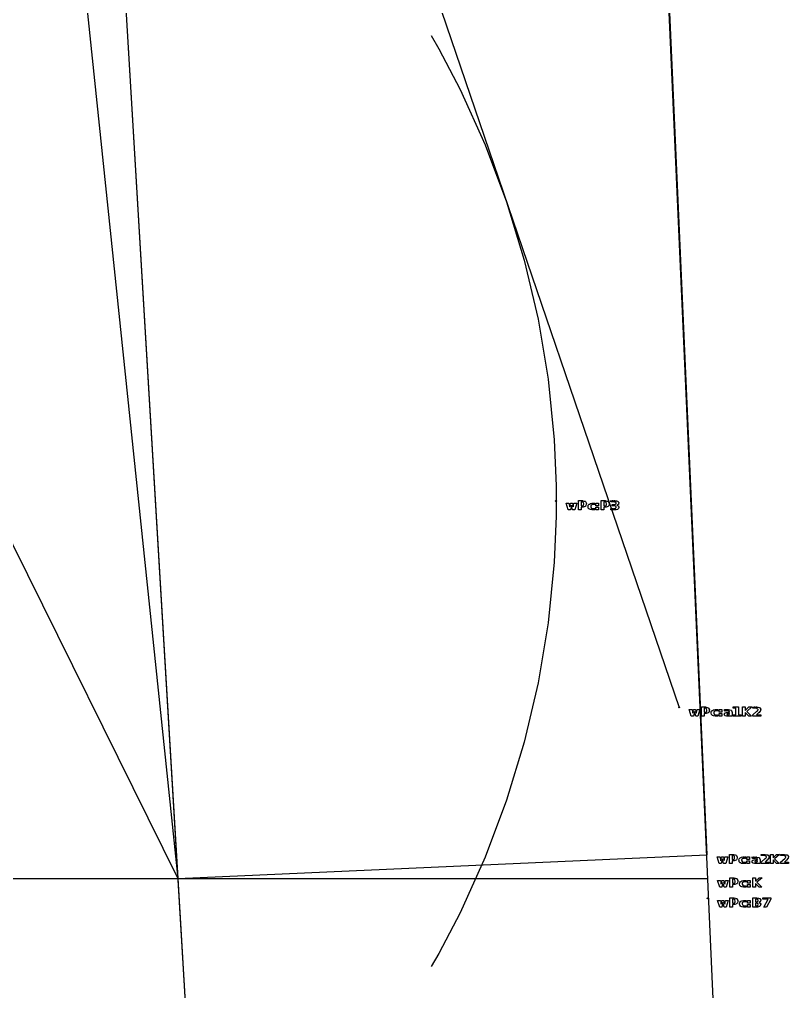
# Model space of a CAD drawing. Extents: x 0 to 25.1, y 0 to 22.3.
# Drawn here: x 17.65 to 24.51, y 7.96 to 16.63 of the extents above; entities that cross this region are included whole.
import ezdxf

# ---------------------------------------------------------------- set-up
doc = ezdxf.new("R2010")
doc.units = 0
doc.layers.get('0').update_dxf_attribs({"linetype": 'CONTINUOUS'})

msp = doc.modelspace()

# ---------------------------------------------------------------- linework, layer by layer
at = {"color": 0}
for p, q in [((18.2718, 22.1946), (19.0593, 8.9662)), ((18.2718, 22.1946), (19.5865, 0.1079)), ((23.1932, 22.1946), (24.1782, 0.1079)), ((17.7743, 21.2744), (19.0593, 8.9662)), ((13.5736, 20.059), (19.0593, 8.9662)), ((20.3453, 19.83), (23.5307, 10.4915)), ((23.3412, 19.0338), (23.779, 9.1767)), ((21.32, 16.4858), (21.3882, 16.3678)), ((21.3882, 16.3678), (21.5771, 16.0047)), ((21.5771, 16.0047), (21.8014, 15.5092)), ((21.8014, 15.5092), (21.9925, 15.0012)), ((21.9925, 15.0012), (22.1499, 14.4824)), ((22.1499, 14.4824), (22.2729, 13.9544)), ((22.2729, 13.9544), (22.3615, 13.4189)), ((22.3615, 13.4189), (22.415, 12.8777)), ((22.415, 12.8777), (22.4329, 12.4687)), ((22.4329, 12.4687), (22.4329, 12.3324)), ((22.4329, 12.3324), (22.4329, 12.1961)), ((22.4329, 12.1961), (22.415, 11.7871)), ((22.415, 11.7871), (22.3615, 11.2458)), ((22.3615, 11.2458), (22.2729, 10.7103)), ((22.2729, 10.7103), (22.1499, 10.1823)), ((22.1499, 10.1823), (21.9925, 9.6635)), ((21.9925, 9.6635), (21.8014, 9.1555)), ((19.0593, 8.9662), (23.779, 9.1767)), ((21.8014, 9.1555), (21.5771, 8.66)), ((19.0593, 8.9662), (19.5865, 0.1079)), ((21.5771, 8.66), (21.3882, 8.2969)), ((21.3882, 8.2969), (21.32, 8.1788))]:
    msp.add_line(p, q, dxfattribs=at)
at = {"color": 51}
for p, q in [((22.429, 12.3333), (22.4319, 12.3363)), ((22.429, 12.3324), (22.429, 12.3333)), ((22.429, 12.3314), (22.429, 12.3324)), ((22.4319, 12.3284), (22.429, 12.3314)), ((22.4319, 12.3363), (22.4329, 12.3363)), ((22.4329, 12.3284), (22.4319, 12.3284)), ((22.4329, 12.3363), (22.4339, 12.3363)), ((22.4339, 12.3284), (22.4329, 12.3284)), ((22.4339, 12.3363), (22.4368, 12.3333)), ((22.4368, 12.3314), (22.4339, 12.3284)), ((22.4368, 12.3333), (22.4368, 12.3324)), ((22.4368, 12.3324), (22.4368, 12.3314)), ((23.5268, 10.4925), (23.5297, 10.4954)), ((23.5297, 10.4954), (23.5307, 10.4954)), ((23.5307, 10.4954), (23.5317, 10.4954)), ((23.5317, 10.4954), (23.5347, 10.4925)), ((23.5268, 10.4915), (23.5268, 10.4925)), ((23.5268, 10.4905), (23.5268, 10.4915)), ((23.5297, 10.4875), (23.5268, 10.4905)), ((23.5307, 10.4875), (23.5297, 10.4875)), ((23.5317, 10.4875), (23.5307, 10.4875)), ((23.5347, 10.4905), (23.5317, 10.4875)), ((23.5347, 10.4925), (23.5347, 10.4915)), ((23.5347, 10.4915), (23.5347, 10.4905))]:
    msp.add_line(p, q, dxfattribs=at)
at = {"color": 9}
for p, q in [((22.6325, 12.336), (22.6696, 12.336)), ((22.6325, 12.2536), (22.6325, 12.336)), ((22.6561, 12.3243), (22.6561, 12.289)), ((22.6674, 12.3243), (22.6561, 12.3243)), ((22.6696, 12.3243), (22.6674, 12.3243)), ((22.6696, 12.336), (22.6717, 12.335)), ((22.676, 12.3197), (22.6696, 12.3243)), ((22.6717, 12.335), (22.6831, 12.3325)), ((22.6765, 12.3198), (22.676, 12.3197)), ((22.6771, 12.319), (22.6765, 12.3198)), ((22.6794, 12.3072), (22.6771, 12.319)), ((22.6831, 12.3325), (22.6931, 12.3298)), ((22.6931, 12.3298), (22.6946, 12.3284)), ((22.6946, 12.3284), (22.6957, 12.3268)), ((22.6957, 12.3268), (22.7032, 12.3118)), ((22.8362, 12.336), (22.8733, 12.336)), ((22.8362, 12.2536), (22.8362, 12.336)), ((22.8599, 12.3243), (22.8599, 12.289)), ((22.8711, 12.3243), (22.8599, 12.3243)), ((22.8733, 12.3243), (22.8711, 12.3243)), ((22.8733, 12.336), (22.8754, 12.335)), ((22.8797, 12.3197), (22.8733, 12.3243)), ((22.8754, 12.335), (22.8868, 12.3325)), ((22.8803, 12.3198), (22.8797, 12.3197)), ((22.8808, 12.319), (22.8803, 12.3198)), ((22.8832, 12.3072), (22.8808, 12.319)), ((22.8868, 12.3325), (22.8968, 12.3298)), ((22.8968, 12.3298), (22.8983, 12.3284)), ((22.8983, 12.3284), (22.8993, 12.3268)), ((22.8993, 12.3268), (22.9069, 12.3118)), ((22.9228, 12.3243), (22.9228, 12.336)), ((22.9228, 12.336), (22.9231, 12.3352)), ((22.9257, 12.3243), (22.9228, 12.3243)), ((22.9231, 12.3352), (22.9292, 12.3344)), ((22.9346, 12.3242), (22.9257, 12.3243)), ((22.9292, 12.3344), (22.936, 12.336)), ((22.9367, 12.3243), (22.9346, 12.3242)), ((22.936, 12.336), (22.9383, 12.336)), ((22.9396, 12.3243), (22.9367, 12.3243)), ((22.9383, 12.336), (22.9385, 12.3354)), ((22.9385, 12.3354), (22.9443, 12.3344)), ((22.9485, 12.3242), (22.9396, 12.3243)), ((22.9443, 12.3344), (22.9513, 12.336)), ((22.9507, 12.3243), (22.9485, 12.3242)), ((22.9524, 12.3243), (22.9507, 12.3243)), ((22.9513, 12.336), (22.9536, 12.336)), ((22.9574, 12.3221), (22.9524, 12.3243)), ((22.9536, 12.336), (22.9568, 12.335)), ((22.9568, 12.335), (22.971, 12.3331)), ((22.9631, 12.3209), (22.9574, 12.3221)), ((22.9649, 12.3213), (22.9631, 12.3209)), ((22.9657, 12.3208), (22.9649, 12.3213)), ((22.9697, 12.3134), (22.9657, 12.3208)), ((22.971, 12.3331), (22.9819, 12.3317)), ((22.9819, 12.3317), (22.9835, 12.3308)), ((22.9835, 12.3308), (22.9849, 12.3293)), ((22.9849, 12.3293), (22.9935, 12.3186)), ((22.9935, 12.315), (22.9925, 12.3134)), ((22.9935, 12.3186), (22.9935, 12.315)), ((22.5233, 12.3126), (22.5481, 12.3126)), ((22.5414, 12.2536), (22.5233, 12.3126)), ((22.5606, 12.2536), (22.5414, 12.2536)), ((22.5481, 12.3126), (22.5553, 12.2794)), ((22.5553, 12.2794), (22.5615, 12.3126)), ((22.5707, 12.2968), (22.5606, 12.2536)), ((22.5615, 12.3126), (22.5796, 12.3126)), ((22.5811, 12.2536), (22.5707, 12.2968)), ((22.5796, 12.3126), (22.5861, 12.2796)), ((22.6, 12.2536), (22.5811, 12.2536)), ((22.5861, 12.2796), (22.5931, 12.3126)), ((22.5931, 12.3126), (22.6178, 12.3126)), ((22.6178, 12.3126), (22.6, 12.2536)), ((22.6561, 12.2536), (22.6325, 12.2536)), ((22.6561, 12.289), (22.6674, 12.289)), ((22.6696, 12.2772), (22.6561, 12.2772)), ((22.6561, 12.2772), (22.6561, 12.2536)), ((22.6674, 12.289), (22.6678, 12.2885)), ((22.6678, 12.2885), (22.676, 12.2928)), ((22.6754, 12.2772), (22.6696, 12.2772)), ((22.6928, 12.2833), (22.6754, 12.2772)), ((22.676, 12.2928), (22.6765, 12.2935)), ((22.6765, 12.2935), (22.6789, 12.2976)), ((22.6765, 12.2935), (22.6765, 12.2935)), ((22.6789, 12.2976), (22.6799, 12.3045)), ((22.6799, 12.3068), (22.6794, 12.3072)), ((22.6799, 12.3045), (22.6799, 12.3068)), ((22.6946, 12.2848), (22.6928, 12.2833)), ((22.696, 12.2861), (22.6946, 12.2848)), ((22.6994, 12.2927), (22.696, 12.2861)), ((22.7021, 12.3034), (22.6994, 12.2927)), ((22.7032, 12.3068), (22.7021, 12.3034)), ((22.7032, 12.3118), (22.7032, 12.3068)), ((22.7181, 12.2853), (22.72, 12.2953)), ((22.719, 12.2831), (22.7181, 12.2853)), ((22.719, 12.2798), (22.719, 12.2831)), ((22.7206, 12.2698), (22.719, 12.2798)), ((22.72, 12.2953), (22.7275, 12.3035)), ((22.7268, 12.262), (22.7206, 12.2698)), ((22.7292, 12.2614), (22.7268, 12.262)), ((22.7275, 12.3035), (22.7292, 12.3048)), ((22.7292, 12.3048), (22.7303, 12.3053)), ((22.731, 12.2601), (22.7292, 12.2614)), ((22.7303, 12.3053), (22.7406, 12.3095)), ((22.7404, 12.2555), (22.731, 12.2601)), ((22.7533, 12.2536), (22.7404, 12.2555)), ((22.7406, 12.3095), (22.7533, 12.3126)), ((22.7426, 12.2831), (22.7421, 12.2816)), ((22.7421, 12.2816), (22.7467, 12.2709)), ((22.7458, 12.2952), (22.7424, 12.2904)), ((22.7424, 12.2904), (22.7426, 12.2849)), ((22.7426, 12.2849), (22.7426, 12.2831)), ((22.7475, 12.2959), (22.7458, 12.2952)), ((22.7467, 12.2709), (22.7475, 12.2701)), ((22.7475, 12.2701), (22.7472, 12.2694)), ((22.7472, 12.2694), (22.7517, 12.2662)), ((22.7482, 12.2967), (22.7475, 12.2959)), ((22.7517, 12.2988), (22.7482, 12.2967)), ((22.7586, 12.3002), (22.7517, 12.2988)), ((22.7517, 12.2662), (22.7586, 12.2653)), ((22.7533, 12.3126), (22.7576, 12.3126)), ((22.7576, 12.2536), (22.7533, 12.2536)), ((22.7576, 12.3126), (22.7578, 12.3123)), ((22.7596, 12.2536), (22.7576, 12.2536)), ((22.7578, 12.3123), (22.7653, 12.3126)), ((22.761, 12.3007), (22.7586, 12.3002)), ((22.7586, 12.2653), (22.761, 12.2653)), ((22.7653, 12.2536), (22.7596, 12.2536)), ((22.761, 12.2653), (22.7608, 12.2651)), ((22.7608, 12.2651), (22.764, 12.2638)), ((22.7626, 12.3007), (22.761, 12.3007)), ((22.7681, 12.3002), (22.7626, 12.3007)), ((22.764, 12.2638), (22.7685, 12.2653)), ((22.7653, 12.3126), (22.7679, 12.3126)), ((22.7679, 12.2536), (22.7653, 12.2536)), ((22.7679, 12.3126), (22.7683, 12.3123)), ((22.7697, 12.2536), (22.7679, 12.2536)), ((22.7693, 12.3007), (22.7681, 12.3002)), ((22.7683, 12.3123), (22.7756, 12.3126)), ((22.7685, 12.2653), (22.77, 12.2653)), ((22.7714, 12.3007), (22.7693, 12.3007)), ((22.7756, 12.2536), (22.7697, 12.2536)), ((22.77, 12.2653), (22.7701, 12.2649)), ((22.7701, 12.2649), (22.7733, 12.2638)), ((22.7772, 12.3002), (22.7714, 12.3007)), ((22.7733, 12.2638), (22.7768, 12.2653)), ((22.7756, 12.3126), (22.7781, 12.3126)), ((22.7781, 12.2536), (22.7756, 12.2536)), ((22.7768, 12.2653), (22.7781, 12.2653)), ((22.7781, 12.3007), (22.7772, 12.3002)), ((22.7781, 12.3126), (22.7781, 12.3007)), ((22.7781, 12.2653), (22.7781, 12.2536)), ((22.789, 12.3126), (22.8126, 12.3126)), ((22.789, 12.289), (22.789, 12.3126)), ((22.8126, 12.289), (22.789, 12.289)), ((22.789, 12.2772), (22.8126, 12.2772)), ((22.789, 12.2536), (22.789, 12.2772)), ((22.8126, 12.2536), (22.789, 12.2536)), ((22.8126, 12.3126), (22.8126, 12.289)), ((22.8126, 12.2772), (22.8126, 12.2536)), ((22.8599, 12.2536), (22.8362, 12.2536)), ((22.8599, 12.289), (22.8711, 12.289)), ((22.8733, 12.2772), (22.8599, 12.2772)), ((22.8599, 12.2772), (22.8599, 12.2536)), ((22.8711, 12.289), (22.8715, 12.2885)), ((22.8715, 12.2885), (22.8797, 12.2928)), ((22.879, 12.2772), (22.8733, 12.2772)), ((22.8964, 12.2833), (22.879, 12.2772)), ((22.8797, 12.2928), (22.8803, 12.2935)), ((22.8803, 12.2935), (22.8826, 12.2976)), ((22.8803, 12.2935), (22.8803, 12.2935)), ((22.8826, 12.2976), (22.8835, 12.3045)), ((22.8835, 12.3068), (22.8832, 12.3072)), ((22.8835, 12.3045), (22.8835, 12.3068)), ((22.8983, 12.2848), (22.8964, 12.2833)), ((22.8997, 12.2861), (22.8983, 12.2848)), ((22.9031, 12.2927), (22.8997, 12.2861)), ((22.9058, 12.3034), (22.9031, 12.2927)), ((22.9069, 12.3068), (22.9058, 12.3034)), ((22.9069, 12.3118), (22.9069, 12.3068)), ((22.9228, 12.2536), (22.9228, 12.2653)), ((22.9228, 12.2653), (22.9228, 12.2648)), ((22.9228, 12.2648), (22.9281, 12.2638)), ((22.9254, 12.2536), (22.9228, 12.2536)), ((22.9335, 12.2536), (22.9254, 12.2536)), ((22.9281, 12.2638), (22.9343, 12.2653)), ((22.9371, 12.2536), (22.9335, 12.2536)), ((22.9343, 12.2653), (22.9364, 12.2653)), ((22.9347, 12.289), (22.9347, 12.3007)), ((22.9347, 12.3007), (22.9472, 12.3007)), ((22.9468, 12.289), (22.9347, 12.289)), ((22.9364, 12.2653), (22.9365, 12.2647)), ((22.9365, 12.2647), (22.9418, 12.2638)), ((22.9399, 12.2536), (22.9371, 12.2536)), ((22.9482, 12.2536), (22.9399, 12.2536)), ((22.9418, 12.2638), (22.9478, 12.2653)), ((22.9507, 12.289), (22.9468, 12.289)), ((22.9472, 12.3007), (22.9485, 12.3002)), ((22.9478, 12.2653), (22.9499, 12.2653)), ((22.9518, 12.2536), (22.9482, 12.2536)), ((22.9485, 12.3002), (22.9562, 12.3007)), ((22.9499, 12.2653), (22.9506, 12.2644)), ((22.9506, 12.2644), (22.9571, 12.2646)), ((22.9621, 12.2861), (22.9507, 12.289)), ((22.9562, 12.2536), (22.9518, 12.2536)), ((22.9562, 12.3007), (22.9635, 12.3032)), ((22.9694, 12.2543), (22.9562, 12.2536)), ((22.9571, 12.2646), (22.964, 12.2678)), ((22.964, 12.2859), (22.9621, 12.2861)), ((22.9635, 12.3032), (22.9644, 12.3037)), ((22.965, 12.2854), (22.964, 12.2859)), ((22.964, 12.2678), (22.9649, 12.2683)), ((22.9644, 12.3037), (22.9671, 12.3065)), ((22.9644, 12.3037), (22.9644, 12.3037)), ((22.9647, 12.2688), (22.97, 12.2751)), ((22.9649, 12.2683), (22.9647, 12.2688)), ((22.9697, 12.2774), (22.965, 12.2854)), ((22.9671, 12.3065), (22.97, 12.3112)), ((22.9808, 12.258), (22.9694, 12.2543)), ((22.97, 12.3128), (22.9697, 12.3134)), ((22.97, 12.2772), (22.9697, 12.2774)), ((22.97, 12.3112), (22.97, 12.3128)), ((22.97, 12.2751), (22.97, 12.2772)), ((22.9765, 12.2969), (22.975, 12.2966)), ((22.975, 12.2966), (22.9758, 12.2961)), ((22.9758, 12.2961), (22.9879, 12.2903)), ((22.9819, 12.2981), (22.9765, 12.2969)), ((22.9829, 12.2594), (22.9808, 12.258)), ((22.9872, 12.3015), (22.9819, 12.2981)), ((22.9846, 12.2605), (22.9829, 12.2594)), ((22.9892, 12.2657), (22.9846, 12.2605)), ((22.9887, 12.3028), (22.9872, 12.3015)), ((22.9879, 12.2903), (22.9887, 12.2894)), ((22.9894, 12.3037), (22.9887, 12.3028)), ((22.9887, 12.2894), (22.9889, 12.2879)), ((22.9889, 12.2879), (22.9935, 12.2798)), ((22.9924, 12.2743), (22.9892, 12.2657)), ((22.9906, 12.3076), (22.9894, 12.3037)), ((22.9925, 12.3134), (22.9906, 12.3076)), ((22.9935, 12.277), (22.9924, 12.2743)), ((22.9935, 12.2798), (22.9935, 12.277)), ((23.7303, 10.4952), (23.7674, 10.4952)), ((23.7303, 10.4127), (23.7303, 10.4952)), ((23.7674, 10.4952), (23.7694, 10.4941)), ((23.7694, 10.4941), (23.7808, 10.4916)), ((24.0136, 10.4835), (24.0136, 10.4952)), ((24.0136, 10.4952), (24.0374, 10.4952)), ((24.0374, 10.4952), (24.061, 10.4952)), ((24.061, 10.4952), (24.061, 10.4244)), ((24.0958, 10.4952), (24.1194, 10.4952)), ((24.0958, 10.4127), (24.0958, 10.4952)), ((24.1194, 10.4952), (24.1194, 10.465)), ((24.1194, 10.465), (24.1521, 10.4952)), ((24.1785, 10.4952), (24.1332, 10.4561)), ((24.1521, 10.4952), (24.1785, 10.4952)), ((24.1872, 10.4835), (24.1872, 10.4952)), ((24.1872, 10.4952), (24.1876, 10.4942)), ((24.1876, 10.4942), (24.1944, 10.4935)), ((24.1944, 10.4935), (24.2019, 10.4952)), ((24.2019, 10.4952), (24.2044, 10.4952)), ((24.2044, 10.4952), (24.2057, 10.4941)), ((24.2057, 10.4941), (24.2125, 10.4935)), ((24.2125, 10.4935), (24.2186, 10.4952)), ((24.2186, 10.4952), (24.2207, 10.4952)), ((24.2207, 10.4952), (24.2233, 10.4941)), ((24.2233, 10.4941), (24.236, 10.492)), ((23.6211, 10.4717), (23.6458, 10.4717)), ((23.6392, 10.4127), (23.6211, 10.4717)), ((23.6582, 10.4127), (23.6392, 10.4127)), ((23.6458, 10.4717), (23.6531, 10.4385)), ((23.6531, 10.4385), (23.6593, 10.4717)), ((23.6685, 10.4559), (23.6582, 10.4127)), ((23.6593, 10.4717), (23.6774, 10.4717)), ((23.6789, 10.4127), (23.6685, 10.4559)), ((23.6774, 10.4717), (23.6839, 10.4388)), ((23.6978, 10.4127), (23.6789, 10.4127)), ((23.6839, 10.4388), (23.6908, 10.4717)), ((23.6908, 10.4717), (23.7156, 10.4717)), ((23.7156, 10.4717), (23.6978, 10.4127)), ((23.7539, 10.4127), (23.7303, 10.4127)), ((23.7539, 10.4835), (23.7539, 10.4481)), ((23.7651, 10.4835), (23.7539, 10.4835)), ((23.7539, 10.4481), (23.7651, 10.4481)), ((23.7674, 10.4364), (23.7539, 10.4364)), ((23.7539, 10.4364), (23.7539, 10.4127)), ((23.7674, 10.4835), (23.7651, 10.4835)), ((23.7651, 10.4481), (23.7656, 10.4476)), ((23.7656, 10.4476), (23.7737, 10.4519)), ((23.7737, 10.4788), (23.7674, 10.4835)), ((23.7731, 10.4364), (23.7674, 10.4364)), ((23.7904, 10.4424), (23.7731, 10.4364)), ((23.7743, 10.4789), (23.7737, 10.4788)), ((23.7737, 10.4519), (23.7743, 10.4526)), ((23.7749, 10.4781), (23.7743, 10.4789)), ((23.7743, 10.4526), (23.7767, 10.4567)), ((23.7743, 10.4526), (23.7743, 10.4526)), ((23.7772, 10.4664), (23.7749, 10.4781)), ((23.7767, 10.4567), (23.7775, 10.4636)), ((23.7775, 10.4659), (23.7772, 10.4664)), ((23.7775, 10.4636), (23.7775, 10.4659)), ((23.7808, 10.4916), (23.7908, 10.4889)), ((23.7924, 10.444), (23.7904, 10.4424)), ((23.7908, 10.4889), (23.7924, 10.4876)), ((23.7924, 10.4876), (23.7935, 10.4859)), ((23.7938, 10.4453), (23.7924, 10.444)), ((23.7935, 10.4859), (23.801, 10.4709)), ((23.7971, 10.4518), (23.7938, 10.4453)), ((23.7999, 10.4626), (23.7971, 10.4518)), ((23.801, 10.4659), (23.7999, 10.4626)), ((23.801, 10.4709), (23.801, 10.4659)), ((23.8158, 10.4444), (23.8178, 10.4544)), ((23.8168, 10.4422), (23.8158, 10.4444)), ((23.8168, 10.4389), (23.8168, 10.4422)), ((23.8183, 10.4289), (23.8168, 10.4389)), ((23.8178, 10.4544), (23.8253, 10.4626)), ((23.8246, 10.4212), (23.8183, 10.4289)), ((23.8269, 10.4205), (23.8246, 10.4212)), ((23.8253, 10.4626), (23.8269, 10.4639)), ((23.8269, 10.4639), (23.8281, 10.4645)), ((23.8288, 10.4192), (23.8269, 10.4205)), ((23.8281, 10.4645), (23.8383, 10.4686)), ((23.8382, 10.4147), (23.8288, 10.4192)), ((23.8511, 10.4127), (23.8382, 10.4147)), ((23.8383, 10.4686), (23.8511, 10.4717)), ((23.8404, 10.4422), (23.8397, 10.4407)), ((23.8397, 10.4407), (23.8444, 10.43)), ((23.8436, 10.4543), (23.84, 10.4495)), ((23.84, 10.4495), (23.8404, 10.4441)), ((23.8404, 10.4441), (23.8404, 10.4422)), ((23.8453, 10.455), (23.8436, 10.4543)), ((23.8444, 10.43), (23.8453, 10.4292)), ((23.8453, 10.4292), (23.845, 10.4285)), ((23.845, 10.4285), (23.8494, 10.4253)), ((23.846, 10.4558), (23.8453, 10.455)), ((23.8494, 10.4579), (23.846, 10.4558)), ((23.8564, 10.4594), (23.8494, 10.4579)), ((23.8494, 10.4253), (23.8564, 10.4244)), ((23.8511, 10.4717), (23.8554, 10.4717)), ((23.8554, 10.4127), (23.8511, 10.4127)), ((23.8554, 10.4717), (23.8556, 10.4715)), ((23.8574, 10.4127), (23.8554, 10.4127)), ((23.8556, 10.4715), (23.8631, 10.4717)), ((23.8586, 10.4598), (23.8564, 10.4594)), ((23.8564, 10.4244), (23.8586, 10.4244)), ((23.8631, 10.4127), (23.8574, 10.4127)), ((23.8604, 10.4598), (23.8586, 10.4598)), ((23.8586, 10.4244), (23.8586, 10.4243)), ((23.8586, 10.4243), (23.8618, 10.423)), ((23.8658, 10.4594), (23.8604, 10.4598)), ((23.8618, 10.423), (23.8663, 10.4244)), ((23.8631, 10.4717), (23.8656, 10.4717)), ((23.8656, 10.4127), (23.8631, 10.4127)), ((23.8656, 10.4717), (23.8661, 10.4715)), ((23.8675, 10.4127), (23.8656, 10.4127)), ((23.8671, 10.4598), (23.8658, 10.4594)), ((23.8661, 10.4715), (23.8733, 10.4717)), ((23.8663, 10.4244), (23.8678, 10.4244)), ((23.869, 10.4598), (23.8671, 10.4598)), ((23.8733, 10.4127), (23.8675, 10.4127)), ((23.8678, 10.4244), (23.8678, 10.424)), ((23.8678, 10.424), (23.871, 10.423)), ((23.875, 10.4594), (23.869, 10.4598)), ((23.871, 10.423), (23.8746, 10.4244)), ((23.8733, 10.4717), (23.8758, 10.4717)), ((23.8758, 10.4127), (23.8733, 10.4127)), ((23.8746, 10.4244), (23.8758, 10.4244)), ((23.8758, 10.4598), (23.875, 10.4594)), ((23.8758, 10.4717), (23.8758, 10.4598)), ((23.8758, 10.4244), (23.8758, 10.4127)), ((23.8868, 10.4717), (23.9104, 10.4717)), ((23.8868, 10.4481), (23.8868, 10.4717)), ((23.9104, 10.4481), (23.8868, 10.4481)), ((23.8868, 10.4364), (23.9104, 10.4364)), ((23.8868, 10.4127), (23.8868, 10.4364)), ((23.9104, 10.4127), (23.8868, 10.4127)), ((23.9104, 10.4717), (23.9104, 10.4481)), ((23.9104, 10.4364), (23.9104, 10.4127)), ((23.9331, 10.4312), (23.9346, 10.4377)), ((23.934, 10.4301), (23.9331, 10.4312)), ((23.934, 10.4598), (23.934, 10.4717)), ((23.934, 10.4717), (23.9344, 10.4715)), ((23.9351, 10.4598), (23.934, 10.4598)), ((23.934, 10.4282), (23.934, 10.4301)), ((23.935, 10.4224), (23.934, 10.4282)), ((23.9344, 10.4715), (23.9411, 10.4713)), ((23.9346, 10.4377), (23.941, 10.443)), ((23.939, 10.4179), (23.935, 10.4224)), ((23.9389, 10.4592), (23.9351, 10.4598)), ((23.9449, 10.4594), (23.9389, 10.4592)), ((23.9404, 10.4175), (23.939, 10.4179)), ((23.9415, 10.4167), (23.9404, 10.4175)), ((23.941, 10.443), (23.9425, 10.4437)), ((23.9411, 10.4713), (23.9488, 10.4717)), ((23.9536, 10.4127), (23.9415, 10.4167)), ((23.9425, 10.4437), (23.9433, 10.4442)), ((23.9433, 10.4442), (23.9525, 10.4466)), ((23.9468, 10.4598), (23.9449, 10.4594)), ((23.9482, 10.4598), (23.9468, 10.4598)), ((23.9525, 10.4592), (23.9482, 10.4598)), ((23.9488, 10.4717), (23.9514, 10.4717)), ((23.9514, 10.4717), (23.9526, 10.4715)), ((23.9596, 10.4594), (23.9525, 10.4592)), ((23.9525, 10.4466), (23.965, 10.4481)), ((23.9526, 10.4715), (23.965, 10.4717)), ((23.9581, 10.4127), (23.9536, 10.4127)), ((23.9599, 10.4342), (23.9571, 10.4319)), ((23.9571, 10.4319), (23.9576, 10.4307)), ((23.9576, 10.4303), (23.9574, 10.43)), ((23.9574, 10.43), (23.9599, 10.4263)), ((23.9576, 10.4307), (23.9576, 10.4303)), ((23.9606, 10.4127), (23.9581, 10.4127)), ((23.9619, 10.4598), (23.9596, 10.4594)), ((23.9608, 10.4348), (23.9599, 10.4342)), ((23.9599, 10.4263), (23.9603, 10.4259)), ((23.9603, 10.4259), (23.9601, 10.4255)), ((23.9601, 10.4255), (23.9621, 10.4232)), ((23.9678, 10.4127), (23.9606, 10.4127)), ((23.9614, 10.4351), (23.9608, 10.4348)), ((23.964, 10.4348), (23.9614, 10.4351)), ((23.9651, 10.4598), (23.9619, 10.4598)), ((23.9621, 10.4232), (23.9662, 10.4244)), ((23.969, 10.4357), (23.964, 10.4348)), ((23.965, 10.4717), (23.9692, 10.4717)), ((23.965, 10.4481), (23.9692, 10.4481)), ((23.9747, 10.4579), (23.9651, 10.4598)), ((23.9662, 10.4244), (23.9676, 10.4244)), ((23.9676, 10.4244), (23.9681, 10.4238)), ((23.9711, 10.4127), (23.9678, 10.4127)), ((23.9681, 10.4238), (23.9724, 10.4237)), ((23.9704, 10.4364), (23.969, 10.4357)), ((23.9692, 10.4717), (23.9718, 10.4715)), ((23.9692, 10.4481), (23.9813, 10.4481)), ((23.9813, 10.4364), (23.9704, 10.4364)), ((23.9729, 10.4127), (23.9711, 10.4127)), ((23.9718, 10.4715), (23.9949, 10.4662)), ((23.9724, 10.4237), (23.9765, 10.4268)), ((23.9787, 10.4127), (23.9729, 10.4127)), ((23.9765, 10.4578), (23.9747, 10.4579)), ((23.9772, 10.4575), (23.9765, 10.4578)), ((23.9765, 10.4268), (23.9772, 10.4273)), ((23.9767, 10.4277), (23.9813, 10.4329)), ((23.9772, 10.4273), (23.9767, 10.4277)), ((23.981, 10.4512), (23.9772, 10.4575)), ((23.9813, 10.4127), (23.9787, 10.4127)), ((23.9813, 10.4513), (23.981, 10.4512)), ((23.9813, 10.4481), (23.9813, 10.4513)), ((23.9813, 10.4346), (23.9813, 10.4364)), ((23.9813, 10.4329), (23.9813, 10.4346)), ((24.0047, 10.4127), (23.9813, 10.4127)), ((23.9949, 10.4662), (23.9962, 10.465)), ((23.9962, 10.465), (23.9972, 10.4631)), ((23.9972, 10.4631), (24.0019, 10.4551)), ((24.0019, 10.4551), (24.0047, 10.4466)), ((24.0047, 10.4466), (24.0047, 10.4437)), ((24.0047, 10.4437), (24.0047, 10.4127)), ((24.0374, 10.4835), (24.0136, 10.4835)), ((24.0136, 10.4244), (24.0374, 10.4244)), ((24.0136, 10.4127), (24.0136, 10.4244)), ((24.0844, 10.4127), (24.0136, 10.4127)), ((24.0374, 10.4244), (24.0374, 10.4835)), ((24.061, 10.4244), (24.0844, 10.4244)), ((24.0844, 10.4244), (24.0844, 10.4127)), ((24.1194, 10.4127), (24.0958, 10.4127)), ((24.1521, 10.4127), (24.1194, 10.445)), ((24.1194, 10.445), (24.1194, 10.4127)), ((24.1332, 10.4561), (24.1754, 10.4127)), ((24.1754, 10.4127), (24.1521, 10.4127)), ((24.1889, 10.4835), (24.1872, 10.4835)), ((24.1872, 10.4244), (24.2246, 10.4589)), ((24.1872, 10.4127), (24.1872, 10.4244)), ((24.2581, 10.4127), (24.1872, 10.4127)), ((24.1937, 10.4833), (24.1889, 10.4835)), ((24.2008, 10.4834), (24.1937, 10.4833)), ((24.2032, 10.4835), (24.2008, 10.4834)), ((24.206, 10.4835), (24.2032, 10.4835)), ((24.2144, 10.4833), (24.206, 10.4835)), ((24.2165, 10.4835), (24.2144, 10.4833)), ((24.2181, 10.4835), (24.2165, 10.4835)), ((24.2224, 10.4812), (24.2181, 10.4835)), ((24.2393, 10.4418), (24.2219, 10.4244)), ((24.2219, 10.4244), (24.2581, 10.4244)), ((24.2279, 10.4798), (24.2224, 10.4812)), ((24.2246, 10.4589), (24.2249, 10.4591)), ((24.2249, 10.4591), (24.2318, 10.4647)), ((24.2296, 10.4802), (24.2279, 10.4798)), ((24.2304, 10.4797), (24.2296, 10.4802)), ((24.2343, 10.4725), (24.2304, 10.4797)), ((24.2318, 10.4647), (24.2322, 10.4652)), ((24.2322, 10.4652), (24.2346, 10.4703)), ((24.2322, 10.4652), (24.2322, 10.4652)), ((24.2346, 10.4719), (24.2343, 10.4725)), ((24.2346, 10.4703), (24.2346, 10.4719)), ((24.236, 10.492), (24.2467, 10.49)), ((24.2414, 10.4435), (24.2393, 10.4418)), ((24.2532, 10.4569), (24.2414, 10.4435)), ((24.2467, 10.49), (24.2483, 10.4889)), ((24.2483, 10.4889), (24.2496, 10.4873)), ((24.2496, 10.4873), (24.2581, 10.4756)), ((24.2546, 10.4583), (24.2532, 10.4569)), ((24.2551, 10.4594), (24.2546, 10.4583)), ((24.2554, 10.4646), (24.2551, 10.4594)), ((24.2569, 10.4703), (24.2554, 10.4646)), ((24.2581, 10.4717), (24.2569, 10.4703)), ((24.2581, 10.4756), (24.2581, 10.4717)), ((24.2581, 10.4244), (24.2581, 10.4127)), ((23.8694, 9.157), (23.8942, 9.157)), ((23.8875, 9.098), (23.8694, 9.157)), ((23.8942, 9.157), (23.9014, 9.1238)), ((23.9014, 9.1238), (23.9076, 9.157)), ((23.9168, 9.1412), (23.9065, 9.098)), ((23.9076, 9.157), (23.9257, 9.157)), ((23.9272, 9.098), (23.9168, 9.1412)), ((23.9257, 9.157), (23.9322, 9.124)), ((23.9322, 9.124), (23.9392, 9.157)), ((23.9392, 9.157), (23.9639, 9.157)), ((23.9639, 9.157), (23.9461, 9.098)), ((23.9786, 9.1804), (24.0157, 9.1804)), ((23.9786, 9.098), (23.9786, 9.1804)), ((24.0022, 9.1687), (24.0022, 9.1334)), ((24.0135, 9.1687), (24.0022, 9.1687)), ((24.0022, 9.1334), (24.0135, 9.1334)), ((24.0157, 9.1216), (24.0022, 9.1216)), ((24.0022, 9.1216), (24.0022, 9.098)), ((24.0157, 9.1687), (24.0135, 9.1687)), ((24.0135, 9.1334), (24.0139, 9.1329)), ((24.0139, 9.1329), (24.0221, 9.1372)), ((24.0157, 9.1804), (24.0178, 9.1794)), ((24.0221, 9.1641), (24.0157, 9.1687)), ((24.0214, 9.1216), (24.0157, 9.1216)), ((24.0178, 9.1794), (24.0292, 9.1769)), ((24.0388, 9.1277), (24.0214, 9.1216)), ((24.0226, 9.1642), (24.0221, 9.1641)), ((24.0221, 9.1372), (24.0226, 9.1379)), ((24.0232, 9.1634), (24.0226, 9.1642)), ((24.0226, 9.1379), (24.025, 9.142)), ((24.0226, 9.1379), (24.0226, 9.1379)), ((24.0256, 9.1516), (24.0232, 9.1634)), ((24.025, 9.142), (24.0258, 9.1489)), ((24.0258, 9.1511), (24.0256, 9.1516)), ((24.0258, 9.1489), (24.0258, 9.1511)), ((24.0292, 9.1769), (24.0392, 9.1741)), ((24.0407, 9.1292), (24.0388, 9.1277)), ((24.0392, 9.1741), (24.0407, 9.1729)), ((24.0407, 9.1729), (24.0417, 9.1712)), ((24.0421, 9.1305), (24.0407, 9.1292)), ((24.0417, 9.1712), (24.0493, 9.1562)), ((24.0454, 9.1371), (24.0421, 9.1305)), ((24.0482, 9.1479), (24.0454, 9.1371)), ((24.0493, 9.1511), (24.0482, 9.1479)), ((24.0493, 9.1562), (24.0493, 9.1511)), ((24.0642, 9.1297), (24.0661, 9.1396)), ((24.0651, 9.1275), (24.0642, 9.1297)), ((24.0651, 9.1242), (24.0651, 9.1275)), ((24.0667, 9.1142), (24.0651, 9.1242)), ((24.0661, 9.1396), (24.0736, 9.1479)), ((24.0729, 9.1064), (24.0667, 9.1142)), ((24.0753, 9.1058), (24.0729, 9.1064)), ((24.0736, 9.1479), (24.0753, 9.1492)), ((24.0753, 9.1492), (24.0764, 9.1497)), ((24.0764, 9.1497), (24.0865, 9.1539)), ((24.0865, 9.1539), (24.0994, 9.157)), ((24.0888, 9.1275), (24.0881, 9.126)), ((24.0881, 9.126), (24.0928, 9.1153)), ((24.0919, 9.1396), (24.0883, 9.1348)), ((24.0883, 9.1348), (24.0888, 9.1294)), ((24.0888, 9.1294), (24.0888, 9.1275)), ((24.0935, 9.1403), (24.0919, 9.1396)), ((24.0928, 9.1153), (24.0935, 9.1145)), ((24.0935, 9.1145), (24.0933, 9.1138)), ((24.0933, 9.1138), (24.0978, 9.1106)), ((24.0943, 9.1411), (24.0935, 9.1403)), ((24.0978, 9.1432), (24.0943, 9.1411)), ((24.1047, 9.1446), (24.0978, 9.1432)), ((24.0978, 9.1106), (24.1047, 9.1097)), ((24.0994, 9.157), (24.1037, 9.157)), ((24.1037, 9.157), (24.1039, 9.1567)), ((24.1039, 9.1567), (24.1114, 9.157)), ((24.1069, 9.1451), (24.1047, 9.1446)), ((24.1047, 9.1097), (24.1069, 9.1097)), ((24.1087, 9.1451), (24.1069, 9.1451)), ((24.1069, 9.1097), (24.1069, 9.1095)), ((24.1069, 9.1095), (24.1101, 9.1082)), ((24.1142, 9.1446), (24.1087, 9.1451)), ((24.1101, 9.1082), (24.1146, 9.1097)), ((24.1114, 9.157), (24.1139, 9.157)), ((24.1139, 9.157), (24.1143, 9.1567)), ((24.1154, 9.1451), (24.1142, 9.1446)), ((24.1143, 9.1567), (24.1217, 9.157)), ((24.1146, 9.1097), (24.1161, 9.1097)), ((24.1174, 9.1451), (24.1154, 9.1451)), ((24.1161, 9.1097), (24.1161, 9.1093)), ((24.1161, 9.1093), (24.1193, 9.1082)), ((24.1233, 9.1446), (24.1174, 9.1451)), ((24.1193, 9.1082), (24.1229, 9.1097)), ((24.1217, 9.157), (24.1242, 9.157)), ((24.1229, 9.1097), (24.1242, 9.1097)), ((24.1242, 9.1451), (24.1233, 9.1446)), ((24.1242, 9.157), (24.1242, 9.1451)), ((24.1242, 9.1097), (24.1242, 9.098)), ((24.1351, 9.157), (24.1588, 9.157)), ((24.1351, 9.1334), (24.1351, 9.157)), ((24.1588, 9.1334), (24.1351, 9.1334)), ((24.1351, 9.1216), (24.1588, 9.1216)), ((24.1351, 9.098), (24.1351, 9.1216)), ((24.1588, 9.157), (24.1588, 9.1334)), ((24.1588, 9.1216), (24.1588, 9.098)), ((24.1814, 9.1165), (24.1829, 9.123)), ((24.1824, 9.1153), (24.1814, 9.1165)), ((24.1824, 9.1451), (24.1824, 9.157)), ((24.1824, 9.157), (24.1828, 9.1567)), ((24.1835, 9.1451), (24.1824, 9.1451)), ((24.1824, 9.1134), (24.1824, 9.1153)), ((24.1833, 9.1077), (24.1824, 9.1134)), ((24.1828, 9.1567), (24.1894, 9.1566)), ((24.1829, 9.123), (24.1893, 9.1283)), ((24.1874, 9.1032), (24.1833, 9.1077)), ((24.1872, 9.1444), (24.1835, 9.1451)), ((24.1932, 9.1446), (24.1872, 9.1444)), ((24.1893, 9.1283), (24.1907, 9.129)), ((24.1894, 9.1566), (24.1971, 9.157)), ((24.1907, 9.129), (24.1917, 9.1295)), ((24.1917, 9.1295), (24.2008, 9.1319)), ((24.1951, 9.1451), (24.1932, 9.1446)), ((24.1965, 9.1451), (24.1951, 9.1451)), ((24.2008, 9.1444), (24.1965, 9.1451)), ((24.1971, 9.157), (24.1997, 9.157)), ((24.1997, 9.157), (24.201, 9.1567)), ((24.2079, 9.1446), (24.2008, 9.1444)), ((24.2008, 9.1319), (24.2133, 9.1334)), ((24.201, 9.1567), (24.2133, 9.157)), ((24.2082, 9.1195), (24.2054, 9.1172)), ((24.2054, 9.1172), (24.206, 9.116)), ((24.206, 9.1156), (24.2057, 9.1153)), ((24.2057, 9.1153), (24.2081, 9.1115)), ((24.206, 9.116), (24.206, 9.1156)), ((24.2103, 9.1451), (24.2079, 9.1446)), ((24.2081, 9.1115), (24.2086, 9.1112)), ((24.2092, 9.1201), (24.2082, 9.1195)), ((24.2086, 9.1112), (24.2083, 9.1107)), ((24.2083, 9.1107), (24.2104, 9.1085)), ((24.2097, 9.1204), (24.2092, 9.1201)), ((24.2124, 9.1201), (24.2097, 9.1204)), ((24.2135, 9.1451), (24.2103, 9.1451)), ((24.2104, 9.1085), (24.2146, 9.1097)), ((24.2172, 9.1209), (24.2124, 9.1201)), ((24.2133, 9.157), (24.2175, 9.157)), ((24.2133, 9.1334), (24.2175, 9.1334)), ((24.2229, 9.1432), (24.2135, 9.1451)), ((24.2146, 9.1097), (24.216, 9.1097)), ((24.216, 9.1097), (24.2162, 9.1091)), ((24.2162, 9.1091), (24.2207, 9.1089)), ((24.2188, 9.1216), (24.2172, 9.1209)), ((24.2175, 9.157), (24.2201, 9.1567)), ((24.2175, 9.1334), (24.2296, 9.1334)), ((24.2296, 9.1216), (24.2188, 9.1216)), ((24.2201, 9.1567), (24.2432, 9.1514)), ((24.2207, 9.1089), (24.2249, 9.1121)), ((24.2249, 9.1431), (24.2229, 9.1432)), ((24.2256, 9.1428), (24.2249, 9.1431)), ((24.2249, 9.1121), (24.2254, 9.1125)), ((24.225, 9.113), (24.2296, 9.1182)), ((24.2254, 9.1125), (24.225, 9.113)), ((24.2293, 9.1365), (24.2256, 9.1428)), ((24.2296, 9.1366), (24.2293, 9.1365)), ((24.2296, 9.1334), (24.2296, 9.1366)), ((24.2296, 9.1199), (24.2296, 9.1216)), ((24.2296, 9.1182), (24.2296, 9.1199)), ((24.2432, 9.1514), (24.2446, 9.1503)), ((24.2446, 9.1503), (24.2456, 9.1483)), ((24.2456, 9.1483), (24.2503, 9.1404)), ((24.2503, 9.1404), (24.2531, 9.1319)), ((24.2531, 9.1319), (24.2531, 9.129)), ((24.2531, 9.129), (24.2531, 9.098)), ((24.2619, 9.1687), (24.2619, 9.1804)), ((24.2619, 9.1804), (24.2624, 9.1795)), ((24.2636, 9.1687), (24.2619, 9.1687)), ((24.2619, 9.1097), (24.2993, 9.1442)), ((24.2619, 9.098), (24.2619, 9.1097)), ((24.2624, 9.1795), (24.2692, 9.1788)), ((24.2685, 9.1686), (24.2636, 9.1687)), ((24.2756, 9.1687), (24.2685, 9.1686)), ((24.2692, 9.1788), (24.2765, 9.1804)), ((24.2778, 9.1687), (24.2756, 9.1687)), ((24.2765, 9.1804), (24.2792, 9.1804)), ((24.2807, 9.1687), (24.2778, 9.1687)), ((24.2792, 9.1804), (24.2804, 9.1794)), ((24.2804, 9.1794), (24.2872, 9.1788)), ((24.2892, 9.1686), (24.2807, 9.1687)), ((24.2872, 9.1788), (24.2933, 9.1804)), ((24.2912, 9.1687), (24.2892, 9.1686)), ((24.2926, 9.1687), (24.2912, 9.1687)), ((24.2971, 9.1664), (24.2926, 9.1687)), ((24.2933, 9.1804), (24.2954, 9.1804)), ((24.2954, 9.1804), (24.2981, 9.1794)), ((24.314, 9.1271), (24.2967, 9.1097)), ((24.2967, 9.1097), (24.3328, 9.1097)), ((24.3026, 9.1651), (24.2971, 9.1664)), ((24.2981, 9.1794), (24.3107, 9.1773)), ((24.2993, 9.1442), (24.2996, 9.1444)), ((24.2996, 9.1444), (24.3065, 9.15)), ((24.3043, 9.1655), (24.3026, 9.1651)), ((24.3051, 9.1649), (24.3043, 9.1655)), ((24.309, 9.1578), (24.3051, 9.1649)), ((24.3065, 9.15), (24.3069, 9.1505)), ((24.3069, 9.1505), (24.3093, 9.1555)), ((24.3069, 9.1505), (24.3069, 9.1505)), ((24.3093, 9.1572), (24.309, 9.1578)), ((24.3093, 9.1555), (24.3093, 9.1572)), ((24.3107, 9.1773), (24.3214, 9.1752)), ((24.316, 9.1288), (24.314, 9.1271)), ((24.3279, 9.1421), (24.316, 9.1288)), ((24.3214, 9.1752), (24.3229, 9.1741)), ((24.3229, 9.1741), (24.3243, 9.1726)), ((24.3243, 9.1726), (24.3328, 9.1609)), ((24.3293, 9.1436), (24.3279, 9.1421)), ((24.3299, 9.1447), (24.3293, 9.1436)), ((24.3301, 9.1499), (24.3299, 9.1447)), ((24.3317, 9.1556), (24.3301, 9.1499)), ((24.3328, 9.157), (24.3317, 9.1556)), ((24.3328, 9.1609), (24.3328, 9.157)), ((24.3328, 9.1097), (24.3328, 9.098)), ((24.3442, 9.1804), (24.3678, 9.1804)), ((24.3442, 9.098), (24.3442, 9.1804)), ((24.3678, 9.1804), (24.3678, 9.1503)), ((24.3678, 9.1503), (24.4003, 9.1804)), ((24.4003, 9.098), (24.3678, 9.1303)), ((24.3678, 9.1303), (24.3678, 9.098)), ((24.4268, 9.1804), (24.3814, 9.1414)), ((24.3814, 9.1414), (24.4238, 9.098)), ((24.4003, 9.1804), (24.4268, 9.1804)), ((24.4356, 9.1687), (24.4356, 9.1804)), ((24.4356, 9.1804), (24.436, 9.1795)), ((24.4372, 9.1687), (24.4356, 9.1687)), ((24.4356, 9.1097), (24.4729, 9.1442)), ((24.4356, 9.098), (24.4356, 9.1097)), ((24.436, 9.1795), (24.4428, 9.1788)), ((24.4421, 9.1686), (24.4372, 9.1687)), ((24.4492, 9.1687), (24.4421, 9.1686)), ((24.4428, 9.1788), (24.4501, 9.1804)), ((24.4514, 9.1687), (24.4492, 9.1687)), ((24.4501, 9.1804), (24.4528, 9.1804)), ((24.4543, 9.1687), (24.4514, 9.1687)), ((24.4528, 9.1804), (24.454, 9.1794)), ((24.454, 9.1794), (24.4608, 9.1788)), ((24.4628, 9.1686), (24.4543, 9.1687)), ((24.4608, 9.1788), (24.4669, 9.1804)), ((24.4649, 9.1687), (24.4628, 9.1686)), ((24.4662, 9.1687), (24.4649, 9.1687)), ((24.4707, 9.1664), (24.4662, 9.1687)), ((24.4669, 9.1804), (24.469, 9.1804)), ((24.469, 9.1804), (24.4717, 9.1794)), ((24.4876, 9.1271), (24.4703, 9.1097)), ((24.4703, 9.1097), (24.5064, 9.1097)), ((24.4763, 9.1651), (24.4707, 9.1664)), ((24.4717, 9.1794), (24.4843, 9.1773)), ((24.4729, 9.1442), (24.4732, 9.1444)), ((24.4732, 9.1444), (24.4801, 9.15)), ((24.4779, 9.1655), (24.4763, 9.1651)), ((24.4787, 9.1649), (24.4779, 9.1655)), ((24.4826, 9.1578), (24.4787, 9.1649)), ((24.4801, 9.15), (24.4806, 9.1505)), ((24.4806, 9.1505), (24.4829, 9.1555)), ((24.4806, 9.1505), (24.4806, 9.1505)), ((24.4829, 9.1572), (24.4826, 9.1578)), ((24.4829, 9.1555), (24.4829, 9.1572)), ((24.4843, 9.1773), (24.495, 9.1752)), ((24.4896, 9.1288), (24.4876, 9.1271)), ((24.5015, 9.1421), (24.4896, 9.1288)), ((24.495, 9.1752), (24.4965, 9.1741)), ((24.4965, 9.1741), (24.4979, 9.1726)), ((24.4979, 9.1726), (24.5064, 9.1609)), ((24.5029, 9.1436), (24.5015, 9.1421)), ((24.5035, 9.1447), (24.5029, 9.1436)), ((24.5038, 9.1499), (24.5035, 9.1447)), ((24.5053, 9.1556), (24.5038, 9.1499)), ((24.5064, 9.157), (24.5053, 9.1556)), ((24.5064, 9.1609), (24.5064, 9.157)), ((24.5064, 9.1097), (24.5064, 9.098)), ((23.9065, 9.098), (23.8875, 9.098)), ((23.9461, 9.098), (23.9272, 9.098)), ((24.0022, 9.098), (23.9786, 9.098)), ((24.0771, 9.1045), (24.0753, 9.1058)), ((24.0865, 9.0999), (24.0771, 9.1045)), ((24.0994, 9.098), (24.0865, 9.0999)), ((24.1037, 9.098), (24.0994, 9.098)), ((24.1057, 9.098), (24.1037, 9.098)), ((24.1114, 9.098), (24.1057, 9.098)), ((24.1139, 9.098), (24.1114, 9.098)), ((24.1158, 9.098), (24.1139, 9.098)), ((24.1215, 9.098), (24.1158, 9.098)), ((24.1242, 9.098), (24.1215, 9.098)), ((24.1588, 9.098), (24.1351, 9.098)), ((24.1887, 9.1028), (24.1874, 9.1032)), ((24.1899, 9.102), (24.1887, 9.1028)), ((24.2019, 9.098), (24.1899, 9.102)), ((24.2064, 9.098), (24.2019, 9.098)), ((24.2089, 9.098), (24.2064, 9.098)), ((24.2161, 9.098), (24.2089, 9.098)), ((24.2194, 9.098), (24.2161, 9.098)), ((24.2213, 9.098), (24.2194, 9.098)), ((24.2271, 9.098), (24.2213, 9.098)), ((24.2296, 9.098), (24.2271, 9.098)), ((24.2531, 9.098), (24.2296, 9.098)), ((24.3328, 9.098), (24.2619, 9.098)), ((24.3678, 9.098), (24.3442, 9.098)), ((24.4238, 9.098), (24.4003, 9.098)), ((24.5064, 9.098), (24.4356, 9.098)), ((23.8742, 8.9465), (23.8989, 8.9465)), ((23.8922, 8.8874), (23.8742, 8.9465)), ((23.8989, 8.9465), (23.9061, 8.9132)), ((23.9061, 8.9132), (23.9124, 8.9465)), ((23.9124, 8.9465), (23.9304, 8.9465)), ((23.9304, 8.9465), (23.9369, 8.9135)), ((23.9369, 8.9135), (23.9439, 8.9465)), ((23.9439, 8.9465), (23.9686, 8.9465)), ((23.9686, 8.9465), (23.9508, 8.8874)), ((23.9833, 8.9699), (24.0204, 8.9699)), ((23.9833, 8.8874), (23.9833, 8.9699)), ((24.0069, 8.9582), (24.0069, 8.9228)), ((24.0182, 8.9582), (24.0069, 8.9582)), ((24.0203, 8.9582), (24.0182, 8.9582)), ((24.0268, 8.9535), (24.0203, 8.9582)), ((24.0204, 8.9699), (24.0225, 8.9688)), ((24.0225, 8.9688), (24.0339, 8.9664)), ((24.0274, 8.9536), (24.0268, 8.9535)), ((24.0279, 8.9528), (24.0274, 8.9536)), ((24.0303, 8.9411), (24.0279, 8.9528)), ((24.0297, 8.9314), (24.0306, 8.9383)), ((24.0306, 8.9406), (24.0303, 8.9411)), ((24.0306, 8.9383), (24.0306, 8.9406)), ((24.0339, 8.9664), (24.0439, 8.9636)), ((24.0439, 8.9636), (24.0454, 8.9623)), ((24.0454, 8.9623), (24.0464, 8.9606)), ((24.0464, 8.9606), (24.054, 8.9456)), ((24.0529, 8.9373), (24.0501, 8.9265)), ((24.054, 8.9406), (24.0529, 8.9373)), ((24.054, 8.9456), (24.054, 8.9406)), ((24.0708, 8.9291), (24.0783, 8.9373)), ((24.0783, 8.9373), (24.08, 8.9386)), ((24.08, 8.9386), (24.0811, 8.9392)), ((24.0811, 8.9392), (24.0912, 8.9433)), ((24.0912, 8.9433), (24.1042, 8.9465)), ((24.1094, 8.9341), (24.1025, 8.9326)), ((24.1042, 8.9465), (24.1085, 8.9465)), ((24.1085, 8.9465), (24.1086, 8.9462)), ((24.1086, 8.9462), (24.1161, 8.9465)), ((24.1117, 8.9345), (24.1094, 8.9341)), ((24.1135, 8.9345), (24.1117, 8.9345)), ((24.1189, 8.9341), (24.1135, 8.9345)), ((24.1161, 8.9465), (24.1186, 8.9465)), ((24.1186, 8.9465), (24.119, 8.9462)), ((24.1201, 8.9345), (24.1189, 8.9341)), ((24.119, 8.9462), (24.1264, 8.9465)), ((24.1221, 8.9345), (24.1201, 8.9345)), ((24.1279, 8.9341), (24.1221, 8.9345)), ((24.1264, 8.9465), (24.1289, 8.9465)), ((24.1289, 8.9345), (24.1279, 8.9341)), ((24.1289, 8.9465), (24.1289, 8.9345)), ((24.1399, 8.9465), (24.1635, 8.9465)), ((24.1399, 8.9228), (24.1399, 8.9465)), ((24.1635, 8.9465), (24.1635, 8.9228)), ((24.1869, 8.9699), (24.2107, 8.9699)), ((24.1869, 8.8874), (24.1869, 8.9699)), ((24.2107, 8.9699), (24.2107, 8.9397)), ((24.2107, 8.9397), (24.2432, 8.9699)), ((24.2697, 8.9699), (24.2243, 8.9308)), ((24.2432, 8.9699), (24.2697, 8.9699)), ((23.9112, 8.8874), (23.8922, 8.8874)), ((23.9215, 8.9306), (23.9112, 8.8874)), ((23.9319, 8.8874), (23.9215, 8.9306)), ((23.9508, 8.8874), (23.9319, 8.8874)), ((24.0069, 8.8874), (23.9833, 8.8874)), ((24.0069, 8.9228), (24.0182, 8.9228)), ((24.0204, 8.9111), (24.0069, 8.9111)), ((24.0069, 8.9111), (24.0069, 8.8874)), ((24.0182, 8.9228), (24.0186, 8.9224)), ((24.0186, 8.9224), (24.0268, 8.9266)), ((24.0261, 8.9111), (24.0204, 8.9111)), ((24.0435, 8.9171), (24.0261, 8.9111)), ((24.0268, 8.9266), (24.0274, 8.9274)), ((24.0274, 8.9274), (24.0297, 8.9314)), ((24.0274, 8.9274), (24.0274, 8.9274)), ((24.0454, 8.9187), (24.0435, 8.9171)), ((24.0468, 8.92), (24.0454, 8.9187)), ((24.0501, 8.9265), (24.0468, 8.92)), ((24.0689, 8.9191), (24.0708, 8.9291)), ((24.0699, 8.9169), (24.0689, 8.9191)), ((24.0699, 8.9136), (24.0699, 8.9169)), ((24.0714, 8.9036), (24.0699, 8.9136)), ((24.0776, 8.8959), (24.0714, 8.9036)), ((24.08, 8.8952), (24.0776, 8.8959)), ((24.0818, 8.8939), (24.08, 8.8952)), ((24.0912, 8.8894), (24.0818, 8.8939)), ((24.1042, 8.8874), (24.0912, 8.8894)), ((24.0935, 8.9169), (24.0928, 8.9154)), ((24.0928, 8.9154), (24.0975, 8.9047)), ((24.0967, 8.929), (24.0931, 8.9242)), ((24.0931, 8.9242), (24.0935, 8.9188)), ((24.0935, 8.9188), (24.0935, 8.9169)), ((24.0982, 8.9297), (24.0967, 8.929)), ((24.0975, 8.9047), (24.0982, 8.9039)), ((24.0982, 8.9039), (24.0981, 8.9033)), ((24.0981, 8.9033), (24.1025, 8.9)), ((24.099, 8.9306), (24.0982, 8.9297)), ((24.1025, 8.9326), (24.099, 8.9306)), ((24.1025, 8.9), (24.1094, 8.8991)), ((24.1085, 8.8874), (24.1042, 8.8874)), ((24.1104, 8.8874), (24.1085, 8.8874)), ((24.1094, 8.8991), (24.1117, 8.8991)), ((24.1161, 8.8874), (24.1104, 8.8874)), ((24.1117, 8.8991), (24.1117, 8.899)), ((24.1117, 8.899), (24.1149, 8.8977)), ((24.1149, 8.8977), (24.1193, 8.8991)), ((24.1186, 8.8874), (24.1161, 8.8874)), ((24.1206, 8.8874), (24.1186, 8.8874)), ((24.1193, 8.8991), (24.1208, 8.8991)), ((24.1262, 8.8874), (24.1206, 8.8874)), ((24.1208, 8.8991), (24.1208, 8.8987)), ((24.1208, 8.8987), (24.124, 8.8977)), ((24.124, 8.8977), (24.1276, 8.8991)), ((24.1289, 8.8874), (24.1262, 8.8874)), ((24.1276, 8.8991), (24.1289, 8.8991)), ((24.1289, 8.8991), (24.1289, 8.8874)), ((24.1635, 8.9228), (24.1399, 8.9228)), ((24.1399, 8.9111), (24.1635, 8.9111)), ((24.1399, 8.8874), (24.1399, 8.9111)), ((24.1635, 8.8874), (24.1399, 8.8874)), ((24.1635, 8.9111), (24.1635, 8.8874)), ((24.2107, 8.8874), (24.1869, 8.8874)), ((24.2432, 8.8874), (24.2107, 8.9198)), ((24.2107, 8.9198), (24.2107, 8.8874)), ((24.2243, 8.9308), (24.2667, 8.8874)), ((24.2667, 8.8874), (24.2432, 8.8874)), ((23.8742, 8.769), (23.8989, 8.769)), ((23.8922, 8.71), (23.8742, 8.769)), ((23.8989, 8.769), (23.9061, 8.7358)), ((23.9061, 8.7358), (23.9124, 8.769)), ((23.9124, 8.769), (23.9304, 8.769)), ((23.9304, 8.769), (23.9369, 8.736)), ((23.9369, 8.736), (23.9439, 8.769)), ((23.9439, 8.769), (23.9686, 8.769)), ((23.9686, 8.769), (23.9508, 8.71)), ((23.9833, 8.7924), (24.0204, 8.7924)), ((23.9833, 8.71), (23.9833, 8.7924)), ((24.0069, 8.7807), (24.0069, 8.7453)), ((24.0182, 8.7807), (24.0069, 8.7807)), ((24.0203, 8.7807), (24.0182, 8.7807)), ((24.0268, 8.776), (24.0203, 8.7807)), ((24.0204, 8.7924), (24.0225, 8.7913)), ((24.0225, 8.7913), (24.0339, 8.7889)), ((24.0274, 8.7761), (24.0268, 8.776)), ((24.0279, 8.7754), (24.0274, 8.7761)), ((24.0303, 8.7636), (24.0279, 8.7754)), ((24.0297, 8.754), (24.0306, 8.7608)), ((24.0306, 8.7631), (24.0303, 8.7636)), ((24.0306, 8.7608), (24.0306, 8.7631)), ((24.0339, 8.7889), (24.0439, 8.7861)), ((24.0439, 8.7861), (24.0454, 8.7848)), ((24.0454, 8.7848), (24.0464, 8.7831)), ((24.0464, 8.7831), (24.054, 8.7682)), ((24.0529, 8.7598), (24.0501, 8.7491)), ((24.054, 8.7631), (24.0529, 8.7598)), ((24.054, 8.7682), (24.054, 8.7631)), ((24.0708, 8.7516), (24.0783, 8.7599)), ((24.0783, 8.7599), (24.08, 8.7612)), ((24.08, 8.7612), (24.0811, 8.7617)), ((24.0811, 8.7617), (24.0912, 8.7659)), ((24.0912, 8.7659), (24.1042, 8.769)), ((24.1042, 8.769), (24.1085, 8.769)), ((24.1085, 8.769), (24.1086, 8.7687)), ((24.1086, 8.7687), (24.1161, 8.769)), ((24.1161, 8.769), (24.1186, 8.769)), ((24.1186, 8.769), (24.119, 8.7687)), ((24.119, 8.7687), (24.1264, 8.769)), ((24.1264, 8.769), (24.1289, 8.769)), ((24.1289, 8.769), (24.1289, 8.7571)), ((24.1399, 8.769), (24.1635, 8.769)), ((24.1399, 8.7453), (24.1399, 8.769)), ((24.1635, 8.769), (24.1635, 8.7453)), ((24.1869, 8.71), (24.1869, 8.7924)), ((24.1869, 8.7924), (24.2222, 8.7924)), ((24.2235, 8.7807), (24.2107, 8.7807)), ((24.2107, 8.7807), (24.2107, 8.7571)), ((24.2222, 8.7924), (24.2249, 8.7913)), ((24.2253, 8.7807), (24.2235, 8.7807)), ((24.2237, 8.7566), (24.231, 8.7596)), ((24.2249, 8.7913), (24.2376, 8.7894)), ((24.231, 8.7772), (24.2253, 8.7807)), ((24.2315, 8.7777), (24.231, 8.7772)), ((24.231, 8.7596), (24.2315, 8.7601)), ((24.2319, 8.7772), (24.2315, 8.7777)), ((24.2315, 8.7601), (24.2343, 8.7668)), ((24.2315, 8.7601), (24.2315, 8.7601)), ((24.234, 8.7696), (24.2319, 8.7772)), ((24.2343, 8.769), (24.234, 8.7696)), ((24.2343, 8.7668), (24.2343, 8.769)), ((24.2376, 8.7894), (24.2479, 8.7878)), ((24.2479, 8.7878), (24.2493, 8.7868)), ((24.2493, 8.7868), (24.2503, 8.7853)), ((24.2503, 8.7853), (24.2578, 8.7734)), ((24.2547, 8.7593), (24.254, 8.7586)), ((24.2551, 8.7631), (24.2547, 8.7593)), ((24.2567, 8.7682), (24.2551, 8.7631)), ((24.2578, 8.7694), (24.2567, 8.7682)), ((24.2578, 8.7734), (24.2578, 8.7694)), ((24.2771, 8.7924), (24.3478, 8.7924)), ((24.2771, 8.7807), (24.2771, 8.7924)), ((24.3257, 8.7807), (24.2771, 8.7807)), ((24.2846, 8.71), (24.3257, 8.7807)), ((24.3478, 8.7805), (24.3111, 8.71)), ((24.3478, 8.7924), (24.3478, 8.7805)), ((23.9112, 8.71), (23.8922, 8.71)), ((23.9215, 8.7531), (23.9112, 8.71)), ((23.9319, 8.71), (23.9215, 8.7531)), ((23.9508, 8.71), (23.9319, 8.71)), ((24.0069, 8.71), (23.9833, 8.71)), ((24.0069, 8.7453), (24.0182, 8.7453)), ((24.0204, 8.7336), (24.0069, 8.7336)), ((24.0069, 8.7336), (24.0069, 8.71)), ((24.0182, 8.7453), (24.0186, 8.7449)), ((24.0186, 8.7449), (24.0268, 8.7491)), ((24.0261, 8.7336), (24.0204, 8.7336)), ((24.0435, 8.7397), (24.0261, 8.7336)), ((24.0268, 8.7491), (24.0274, 8.7499)), ((24.0274, 8.7499), (24.0297, 8.754)), ((24.0274, 8.7499), (24.0274, 8.7499)), ((24.0454, 8.7412), (24.0435, 8.7397)), ((24.0468, 8.7425), (24.0454, 8.7412)), ((24.0501, 8.7491), (24.0468, 8.7425)), ((24.0689, 8.7416), (24.0708, 8.7516)), ((24.0699, 8.7395), (24.0689, 8.7416)), ((24.0699, 8.7362), (24.0699, 8.7395)), ((24.0714, 8.7261), (24.0699, 8.7362)), ((24.0776, 8.7184), (24.0714, 8.7261)), ((24.08, 8.7178), (24.0776, 8.7184)), ((24.0818, 8.7165), (24.08, 8.7178)), ((24.0912, 8.7119), (24.0818, 8.7165)), ((24.1042, 8.71), (24.0912, 8.7119)), ((24.0935, 8.7395), (24.0928, 8.738)), ((24.0928, 8.738), (24.0975, 8.7273)), ((24.0967, 8.7516), (24.0931, 8.7468)), ((24.0931, 8.7468), (24.0935, 8.7413)), ((24.0935, 8.7413), (24.0935, 8.7395)), ((24.0982, 8.7523), (24.0967, 8.7516)), ((24.0975, 8.7273), (24.0982, 8.7265)), ((24.0982, 8.7265), (24.0981, 8.7258)), ((24.0981, 8.7258), (24.1025, 8.7225)), ((24.099, 8.7531), (24.0982, 8.7523)), ((24.1025, 8.7552), (24.099, 8.7531)), ((24.1094, 8.7566), (24.1025, 8.7552)), ((24.1025, 8.7225), (24.1094, 8.7217)), ((24.1085, 8.71), (24.1042, 8.71)), ((24.1104, 8.71), (24.1085, 8.71)), ((24.1117, 8.7571), (24.1094, 8.7566)), ((24.1094, 8.7217), (24.1117, 8.7217)), ((24.1161, 8.71), (24.1104, 8.71)), ((24.1135, 8.7571), (24.1117, 8.7571)), ((24.1117, 8.7217), (24.1117, 8.7215)), ((24.1117, 8.7215), (24.1149, 8.7202)), ((24.1189, 8.7566), (24.1135, 8.7571)), ((24.1149, 8.7202), (24.1193, 8.7217)), ((24.1186, 8.71), (24.1161, 8.71)), ((24.1206, 8.71), (24.1186, 8.71)), ((24.1201, 8.7571), (24.1189, 8.7566)), ((24.1193, 8.7217), (24.1208, 8.7217)), ((24.1221, 8.7571), (24.1201, 8.7571)), ((24.1262, 8.71), (24.1206, 8.71)), ((24.1208, 8.7217), (24.1208, 8.7212)), ((24.1208, 8.7212), (24.124, 8.7202)), ((24.1279, 8.7566), (24.1221, 8.7571)), ((24.124, 8.7202), (24.1276, 8.7217)), ((24.1289, 8.71), (24.1262, 8.71)), ((24.1276, 8.7217), (24.1289, 8.7217)), ((24.1289, 8.7571), (24.1279, 8.7566)), ((24.1289, 8.7217), (24.1289, 8.71)), ((24.1635, 8.7453), (24.1399, 8.7453)), ((24.1399, 8.7336), (24.1635, 8.7336)), ((24.1399, 8.71), (24.1399, 8.7336)), ((24.1635, 8.71), (24.1399, 8.71)), ((24.1635, 8.7336), (24.1635, 8.71)), ((24.2258, 8.71), (24.1869, 8.71)), ((24.2107, 8.7571), (24.2235, 8.7571)), ((24.2242, 8.7453), (24.2107, 8.7453)), ((24.2107, 8.7453), (24.2107, 8.7217)), ((24.2107, 8.7217), (24.2242, 8.7217)), ((24.2235, 8.7571), (24.2237, 8.7566)), ((24.2258, 8.7453), (24.2242, 8.7453)), ((24.2242, 8.7217), (24.2242, 8.7214)), ((24.2242, 8.7214), (24.2276, 8.721)), ((24.2313, 8.7425), (24.2258, 8.7453)), ((24.2292, 8.71), (24.2258, 8.71)), ((24.2276, 8.721), (24.2313, 8.7242)), ((24.2392, 8.7107), (24.2292, 8.71)), ((24.2317, 8.7423), (24.2313, 8.7425)), ((24.2313, 8.7242), (24.2317, 8.7247)), ((24.2321, 8.7419), (24.2317, 8.7423)), ((24.2317, 8.7247), (24.2321, 8.7251)), ((24.234, 8.7338), (24.2321, 8.7419)), ((24.2321, 8.7251), (24.2343, 8.7315)), ((24.2343, 8.7336), (24.234, 8.7338)), ((24.2343, 8.7315), (24.2343, 8.7336)), ((24.2481, 8.714), (24.2392, 8.7107)), ((24.2444, 8.7524), (24.2432, 8.7521)), ((24.2432, 8.7521), (24.2433, 8.7517)), ((24.2433, 8.7517), (24.2535, 8.7458)), ((24.2483, 8.7539), (24.2444, 8.7524)), ((24.2497, 8.7154), (24.2481, 8.714)), ((24.2528, 8.7573), (24.2483, 8.7539)), ((24.251, 8.7164), (24.2497, 8.7154)), ((24.254, 8.7214), (24.251, 8.7164)), ((24.254, 8.7586), (24.2528, 8.7573)), ((24.2535, 8.7458), (24.254, 8.7449)), ((24.254, 8.7449), (24.2539, 8.7435)), ((24.2539, 8.7435), (24.2578, 8.7353)), ((24.2567, 8.7299), (24.254, 8.7214)), ((24.2578, 8.7325), (24.2567, 8.7299)), ((24.2578, 8.7353), (24.2578, 8.7325)), ((24.3111, 8.71), (24.2846, 8.71))]:
    msp.add_line(p, q, dxfattribs=at)
at = {"color": 171}
msp.add_line((14.1258, 8.9662), (23.7838, 8.9662), dxfattribs=at)
at = {"color": 93}
for p, q in [((23.7797, 8.7897), (23.7828, 8.7926)), ((23.7797, 8.7887), (23.7797, 8.7897)), ((23.7797, 8.7877), (23.7797, 8.7887)), ((23.7828, 8.7848), (23.7797, 8.7877)), ((23.7828, 8.7926), (23.7838, 8.7926)), ((23.7838, 8.7848), (23.7828, 8.7848)), ((23.7838, 8.7926), (23.7847, 8.7926)), ((23.7847, 8.7848), (23.7838, 8.7848)), ((23.7847, 8.7926), (23.7876, 8.7897)), ((23.7876, 8.7877), (23.7847, 8.7848)), ((23.7876, 8.7897), (23.7876, 8.7887)), ((23.7876, 8.7887), (23.7876, 8.7877))]:
    msp.add_line(p, q, dxfattribs=at)

doc.saveas('drawing.dxf')
